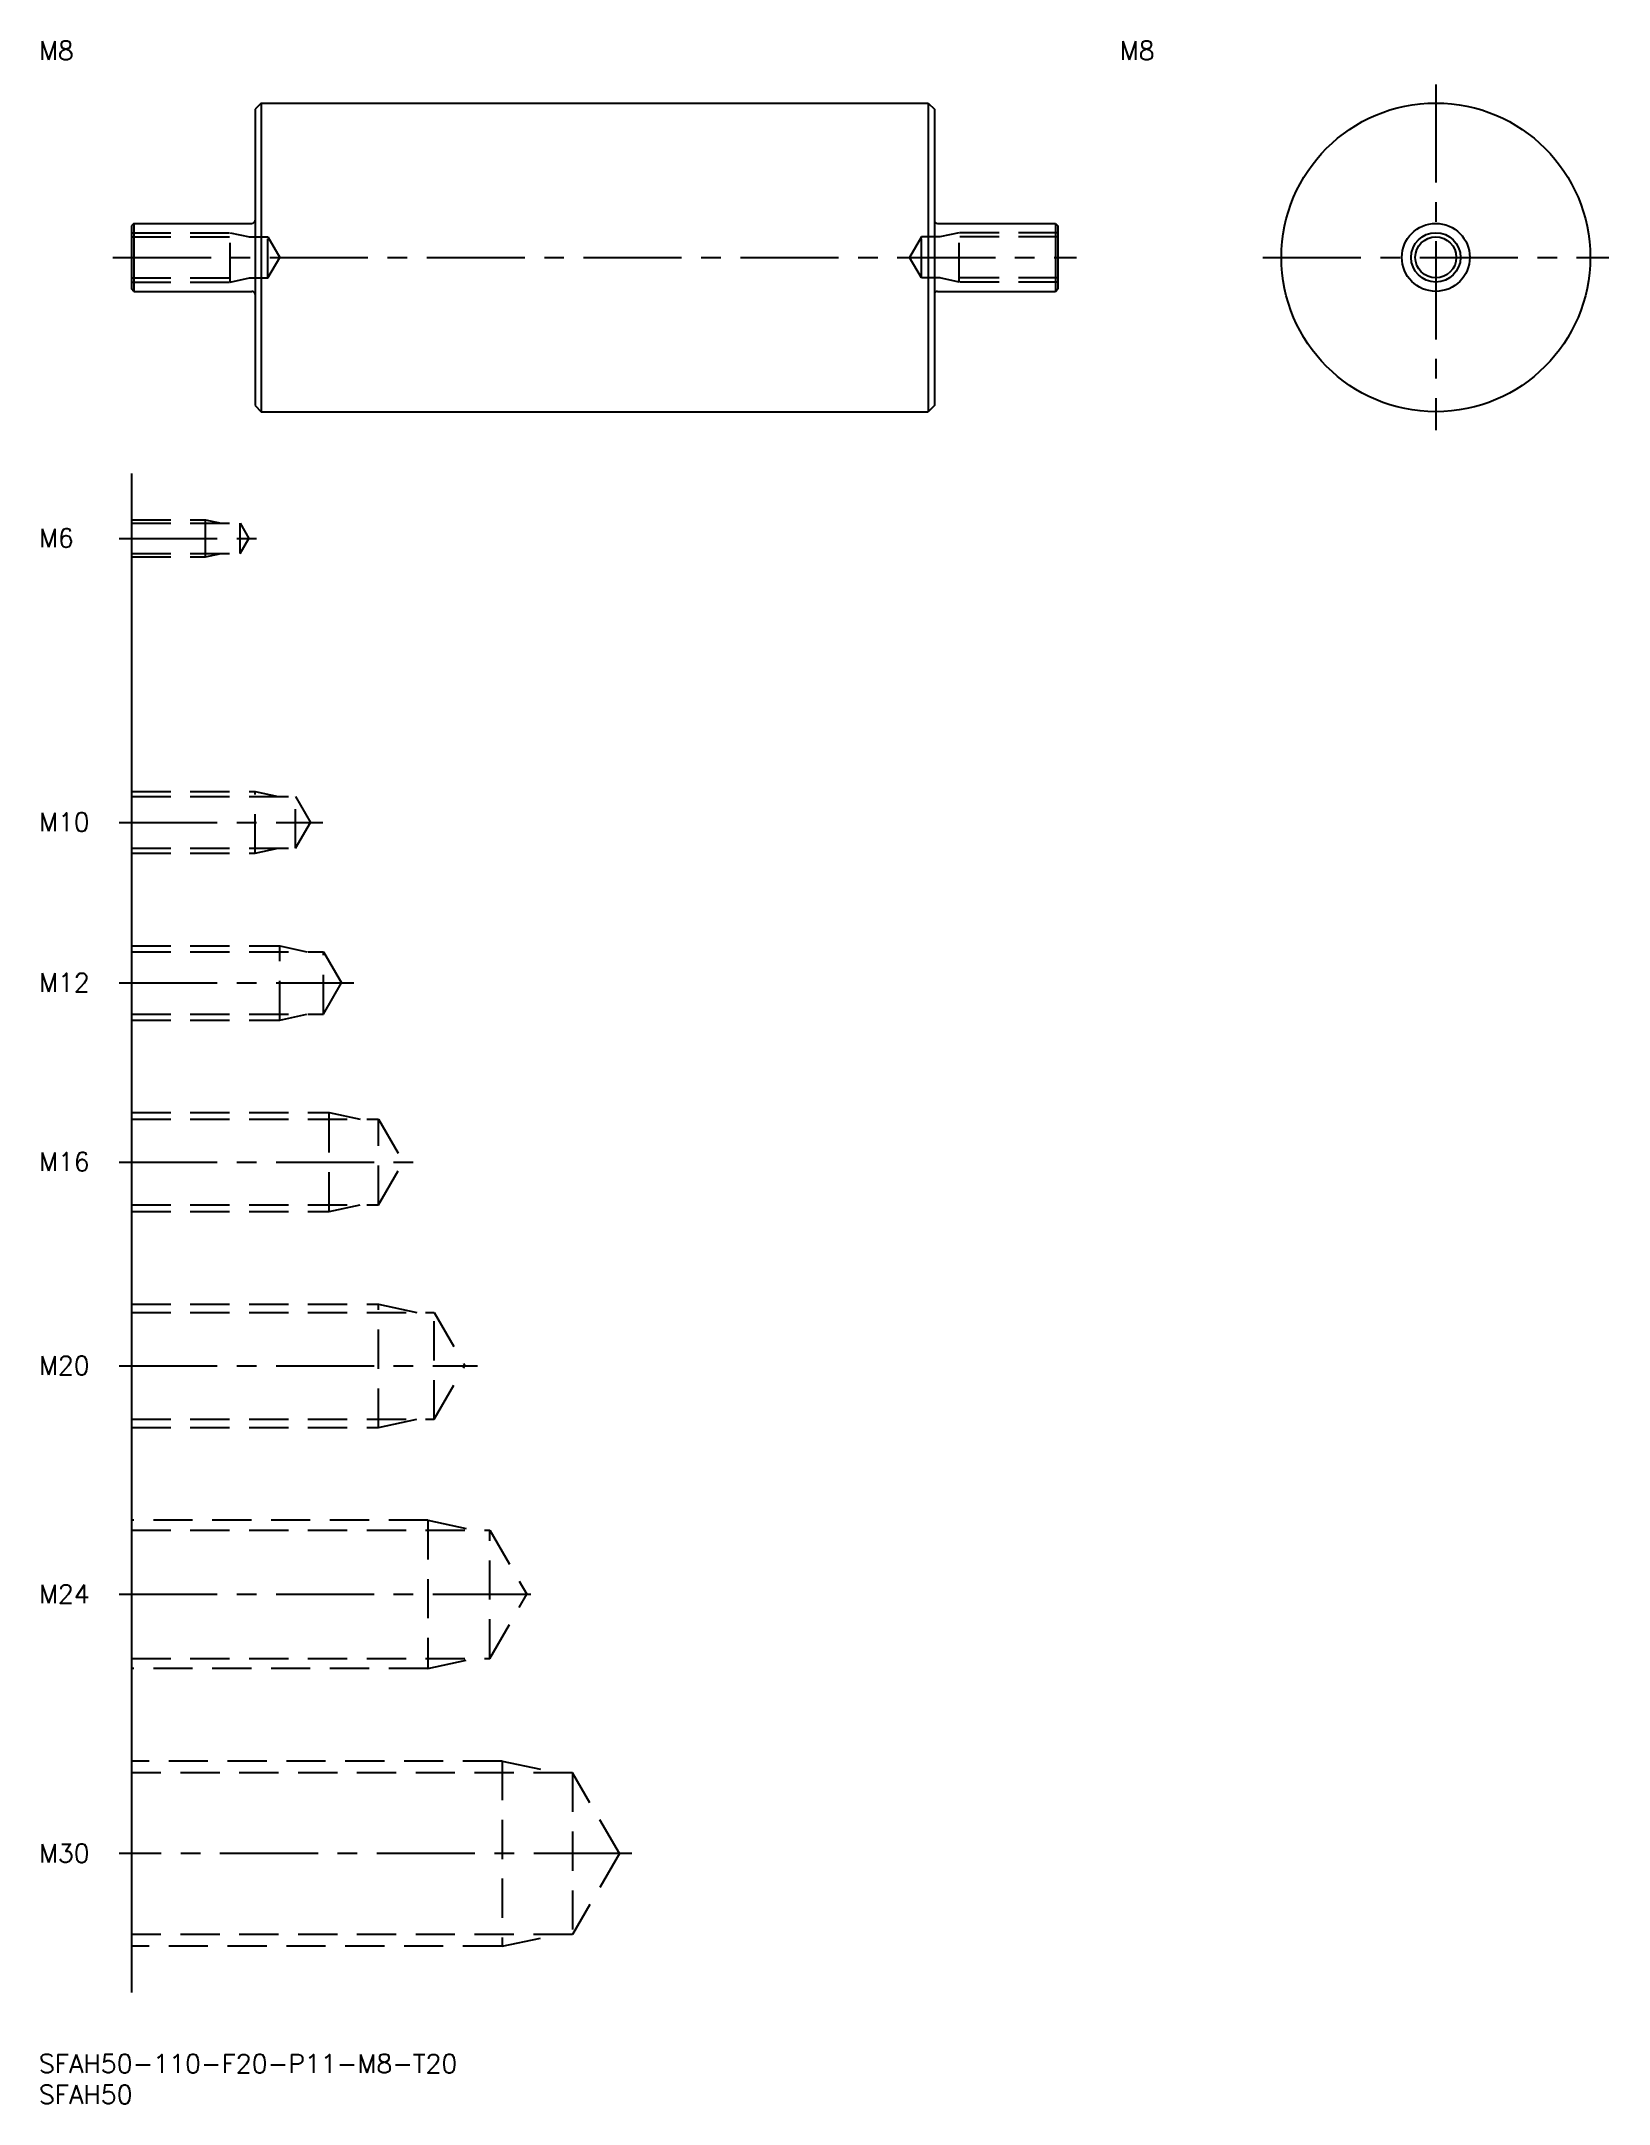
# Model space of a CAD drawing. Extents: x 0 to 254, y -8 to 326.
import ezdxf

# ---------------------------------------------------------------- set-up
doc = ezdxf.new("R2010")
doc.units = 0
doc.header["$LTSCALE"] = 0.5
doc.linetypes.add('CENTER', pattern=[50.8, 31.75, -6.35, 6.35, -6.35])
doc.linetypes.add('DASHED', pattern=[19.05, 12.7, -6.35])
for name, color, linetype in [('MSM_CENTER', 1, 'CENTER'), ('MSM_CONTINUOUS', 7, 'CONTINUOUS'), ('MSM_DASHED', 4, 'DASHED'), ('MSM_NARROW', 5, 'CONTINUOUS'), ('MSM_PART_NUMBER', 7, 'CONTINUOUS')]:
    doc.layers.add(name, color=color, linetype=linetype)
doc.styles.get("Standard").update_dxf_attribs({"font": 'txt.shx', "height": 3, "bigfont": 'bigfont.shx'})

# ---------------------------------------------------------------- blocks, each defined once
blk = doc.blocks.new('*U4')
at = {"layer": 'MSM_PART_NUMBER'}
blk.add_text('SFAH50-110-F20-P11-M8-T20', height=3, dxfattribs=at).set_placement((0, -3))
blk = doc.blocks.new('*U5')
at = {"layer": 'MSM_PART_NUMBER'}
blk.add_text('SFAH50', height=3, dxfattribs=at).set_placement((0, -8))
blk = doc.blocks.new('*U6')
at = {"layer": 'MSM_PART_NUMBER'}
blk.add_text('M30', height=3, dxfattribs=at).set_placement((0, 31.06))
blk = doc.blocks.new('*U7')
at = {"layer": 'MSM_PART_NUMBER'}
blk.add_text('M24', height=3, dxfattribs=at).set_placement((0, 73.06))
blk = doc.blocks.new('*U8')
at = {"layer": 'MSM_PART_NUMBER'}
blk.add_text('M20', height=3, dxfattribs=at).set_placement((0, 110.06))
blk = doc.blocks.new('*U9')
at = {"layer": 'MSM_PART_NUMBER'}
blk.add_text('M16', height=3, dxfattribs=at).set_placement((0, 143.06))
blk = doc.blocks.new('*U10')
at = {"layer": 'MSM_PART_NUMBER'}
blk.add_text('M12', height=3, dxfattribs=at).set_placement((0, 172.06))
blk = doc.blocks.new('*U11')
at = {"layer": 'MSM_PART_NUMBER'}
blk.add_text('M10', height=3, dxfattribs=at).set_placement((0, 198.06))
blk = doc.blocks.new('*U12')
at = {"layer": 'MSM_PART_NUMBER'}
blk.add_text('M8', height=3, dxfattribs=at).set_placement((0, 323.000006))
blk = doc.blocks.new('*U13')
at = {"layer": 'MSM_PART_NUMBER'}
blk.add_text('M8', height=3, rotation=360, dxfattribs=at).set_placement((175, 323.000006))
blk = doc.blocks.new('*U14')
at = {"layer": 'MSM_PART_NUMBER'}
blk.add_text('M6', height=3, dxfattribs=at).set_placement((0, 244.06))

msp = doc.modelspace()

# ---------------------------------------------------------------- linework, layer by layer
at = {"layer": 'MSM_CENTER', "color": 1}
for p, q in [((226.2, 319), (226.2, 263)), ((12, 291), (168, 291)), ((198.2, 291), (254.2, 291))]:
    msp.add_line(p, q, dxfattribs=at)
at = {"layer": 'MSM_CENTER'}
for p, q in [((13, 245.5), (36, 245.5)), ((13, 199.5), (46, 199.5)), ((13, 173.5), (51, 173.5)), ((13, 144.5), (61, 144.5)), ((13, 111.5), (71, 111.5)), ((13, 74.5), (81, 74.5)), ((96, 32.5), (13, 32.5))]:
    msp.add_line(p, q, dxfattribs=at)
at = {"layer": 'MSM_CONTINUOUS', "linetype": 'CONTINUOUS'}
for p, q in [((36, 316), (35, 315)), ((35, 315), (35, 267)), ((36, 316), (36, 266)), ((36, 316), (144, 316)), ((144, 316), (144, 266)), ((144, 316), (145, 315)), ((145, 315), (145, 267)), ((15, 296.1), (15, 285.9)), ((15.4, 296.5), (34.5, 296.5)), ((15.4, 296.5), (15.4, 285.5)), ((145.5, 296.5), (164.6, 296.5)), ((164.6, 296.5), (164.6, 285.5)), ((165, 296.1), (165, 285.9)), ((15.4, 285.5), (34.5, 285.5)), ((145.5, 285.5), (164.6, 285.5)), ((35, 267), (36, 266)), ((36, 266), (144, 266)), ((145, 267), (144, 266))]:
    msp.add_line(p, q, dxfattribs=at)
at = {"layer": 'MSM_CONTINUOUS'}
for p, q in [((15.4, 296.5), (15, 296.1)), ((164.6, 296.5), (165, 296.1)), ((15.4, 285.5), (15, 285.9)), ((164.6, 285.5), (165, 285.9)), ((15, 256), (15, 10))]:
    msp.add_line(p, q, dxfattribs=at)
at = {"layer": 'MSM_CONTINUOUS', "linetype": 'CONTINUOUS'}
for radius in [25, 5.5]:
    msp.add_circle((226.2, 291), radius, dxfattribs=at)
at = {"layer": 'MSM_CONTINUOUS'}
msp.add_circle((226.2, 291), 3.32, dxfattribs=at)
at = {"layer": 'MSM_CONTINUOUS', "linetype": 'CONTINUOUS'}
for centre, start, end in [((34.5, 297), 270, 0), ((34.5, 285), 0, 90)]:
    msp.add_arc(centre, 0.5, start, end, dxfattribs=at)
at = {"layer": 'MSM_CONTINUOUS'}
for centre, start, end in [((145.5, 297), 180, 270), ((145.5, 285), 90, 180)]:
    msp.add_arc(centre, 0.5, start, end, dxfattribs=at)
at = {"layer": 'MSM_DASHED'}
for p, q in [((15, 295), (31, 295)), ((15, 294.32), (37.08, 294.32)), ((31, 287), (31, 295)), ((31, 295), (34.13, 294.32)), ((37.08, 287.68), (37.08, 294.32)), ((37.08, 294.32), (39, 291)), ((142.92, 294.32), (141, 291)), ((142.92, 287.68), (142.92, 294.32)), ((165, 294.32), (142.92, 294.32)), ((149, 295), (145.87, 294.32)), ((149, 287), (149, 295)), ((165, 295), (149, 295)), ((37.08, 287.68), (39, 291)), ((142.92, 287.68), (141, 291)), ((15, 287.68), (37.08, 287.68)), ((31, 287), (34.13, 287.68)), ((165, 287.68), (142.92, 287.68)), ((149, 287), (145.87, 287.68)), ((15, 287), (31, 287)), ((165, 287), (149, 287)), ((15, 248.5), (27, 248.5)), ((15, 247.96), (32.58, 247.96)), ((27, 242.5), (27, 248.5)), ((27, 248.5), (29.5, 247.96)), ((32.58, 243.04), (32.58, 247.96)), ((32.58, 247.96), (34, 245.5)), ((32.58, 243.04), (34, 245.5)), ((15, 243.04), (32.58, 243.04)), ((15, 242.5), (27, 242.5)), ((27, 242.5), (29.5, 243.04)), ((15, 204.5), (35, 204.5)), ((35, 194.5), (35, 204.5)), ((35, 204.5), (38.75, 203.69)), ((15, 203.69), (41.58, 203.69)), ((41.58, 195.31), (41.58, 203.69)), ((41.58, 203.69), (44, 199.5)), ((41.58, 195.31), (44, 199.5)), ((15, 195.31), (41.58, 195.31)), ((15, 194.5), (35, 194.5)), ((35, 194.5), (38.75, 195.31)), ((15, 179.5), (39, 179.5)), ((15, 178.55), (46.08, 178.55)), ((39, 167.5), (39, 179.5)), ((39, 179.5), (43.38, 178.55)), ((46.08, 168.45), (46.08, 178.55)), ((46.08, 178.55), (49, 173.5)), ((46.08, 168.45), (49, 173.5)), ((15, 168.45), (46.08, 168.45)), ((15, 167.5), (39, 167.5)), ((39, 167.5), (43.38, 168.45)), ((15, 152.5), (47, 152.5)), ((15, 151.42), (55.01, 151.42)), ((47, 136.5), (47, 152.5)), ((47, 152.5), (52, 151.42)), ((55.01, 137.58), (55.01, 151.42)), ((55.01, 151.42), (59, 144.5)), ((55.01, 137.58), (59, 144.5)), ((15, 137.58), (55.01, 137.58)), ((47, 136.5), (52, 137.58)), ((15, 136.5), (47, 136.5)), ((15, 121.5), (55, 121.5)), ((55, 101.5), (55, 121.5)), ((55, 121.5), (61.25, 120.15)), ((15, 120.15), (64.01, 120.15)), ((64.01, 120.15), (69, 111.5)), ((64.01, 102.85), (64.01, 120.15)), ((64.01, 102.85), (69, 111.5)), ((15, 102.85), (64.01, 102.85)), ((15, 101.5), (55, 101.5)), ((55, 101.5), (61.25, 102.85)), ((63, 86.5), (15, 86.5)), ((15, 84.88), (73.01, 84.88)), ((63, 86.5), (70.5, 84.88)), ((63, 86.5), (63, 62.5)), ((73.01, 64.12), (73.01, 84.88)), ((73.01, 84.88), (79, 74.5)), ((73.01, 64.12), (79, 74.5)), ((15, 64.12), (73.01, 64.12)), ((63, 62.5), (70.5, 64.12)), ((63, 62.5), (15, 62.5)), ((75, 47.5), (15, 47.5)), ((75, 47.5), (75, 17.5)), ((75, 47.5), (83.75, 45.61)), ((86.43, 45.61), (15, 45.61)), ((86.43, 45.61), (86.43, 19.39)), ((94, 32.5), (86.43, 45.61)), ((94, 32.5), (86.43, 19.39)), ((86.43, 19.39), (15, 19.39)), ((75, 17.5), (15, 17.5)), ((75, 17.5), (83.75, 19.39))]:
    msp.add_line(p, q, dxfattribs=at)
at = {"layer": 'MSM_NARROW'}
msp.add_circle((226.2, 291), 4, dxfattribs=at)

# ---------------------------------------------------------------- block references
at = {"layer": 'MSM_CONTINUOUS'}
for name in ['*U12', '*U13', '*U14', '*U11', '*U10', '*U9', '*U8', '*U7', '*U6', '*U4', '*U5']:
    msp.add_blockref(name, (0, 0), dxfattribs=at)

doc.saveas('drawing.dxf')
